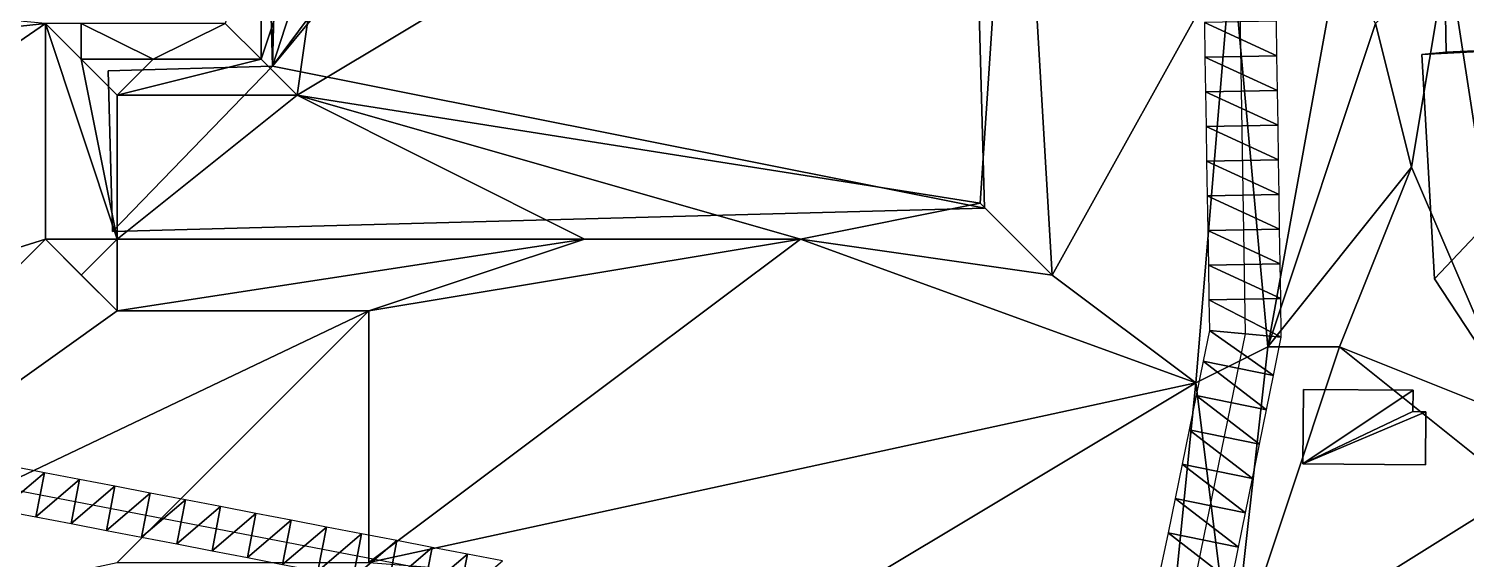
# Model space of a CAD drawing. Header units: metres. Extents: x -1103 to 901, y -902 to 905.
# Drawn here: x 133.1 to 213, y 206.2 to 235.7 of the extents above; entities that cross this region are included whole.
import ezdxf

# ---------------------------------------------------------------- set-up
doc = ezdxf.new("R2010")
doc.units = ezdxf.units.M
for name, color, linetype in [('OSM_BUILDING_FOOTPRINTS', 7, 'CONTINUOUS'), ('OSM_BUILDING_ROOFS', 1, 'CONTINUOUS'), ('OSM_BUILDING_WALLS', 8, 'CONTINUOUS'), ('OSM_PATH_AXES', 30, 'CONTINUOUS'), ('OSM_PATH_SURFACE', 30, 'CONTINUOUS'), ('OSM_ROAD_AXES', 2, 'CONTINUOUS'), ('OSM_ROAD_SURFACE', 9, 'CONTINUOUS'), ('OSM_TERRAIN', 3, 'CONTINUOUS')]:
    doc.layers.add(name, color=color, linetype=linetype)

msp = doc.modelspace()

# ---------------------------------------------------------------- linework, layer by layer
at = {"layer": 'OSM_BUILDING_FOOTPRINTS'}
for points in [[(142.041, 289.591, 11.954), (142.682, 265.725, 11.954), (139.852, 265.648, 11.954), (140.084, 256.922, 11.954), (146.009, 257.077, 11.954), (146.639, 233.61, 11.954), (137.487, 233.367, 11.954), (137.73, 224.42, 11.954), (186.245, 225.714, 11.954), (184.786, 279.527, 11.954), (170.803, 279.151, 11.954), (171.135, 266.61, 11.954), (157.218, 266.234, 11.954), (156.687, 285.775, 11.954), (151.879, 285.643, 11.954), (151.923, 284.26, 11.954), (147.911, 284.161, 11.954), (147.833, 287.102, 11.954), (157.351, 287.357, 11.954), (157.273, 290, 11.954), (142.041, 289.591, 11.954)], [(225.685, 235.136, 8.143), (229.001, 224.287, 8.143), (236.971, 222.307, 8.143), (235.379, 207.909, 8.143), (218.997, 210.043, 8.143), (211.282, 221.788, 8.143), (210.574, 234.273, 8.143), (211.934, 234.395, 8.143), (211.812, 240.455, 8.143), (223.198, 240.909, 8.143), (223.739, 234.959, 8.143), (225.685, 235.136, 8.143)], [(203.986, 215.639, 8.256), (210.088, 215.595, 8.256), (210.077, 214.4, 8.256), (210.795, 214.389, 8.256), (210.773, 211.448, 8.256), (203.953, 211.503, 8.256), (203.986, 215.639, 8.256)]]:
    msp.add_polyline3d(points, close=True, dxfattribs=at)
at = {"layer": 'OSM_BUILDING_ROOFS'}
for points in [[(147.833, 287.102, 21.954), (146.009, 257.077, 21.954), (146.639, 233.61, 21.954)], [(146.639, 233.61, 21.954), (147.911, 284.161, 21.954), (147.833, 287.102, 21.954)], [(146.639, 233.61, 21.954), (157.218, 266.234, 21.954), (147.911, 284.161, 21.954)], [(146.639, 233.61, 21.954), (186.245, 225.714, 21.954), (184.786, 279.527, 21.954)], [(146.639, 233.61, 21.954), (184.786, 279.527, 21.954), (171.135, 266.61, 21.954)], [(146.639, 233.61, 21.954), (171.135, 266.61, 21.954), (157.218, 266.234, 21.954)], [(223.739, 234.959, 18.143), (223.198, 240.909, 18.143), (211.812, 240.455, 18.143)], [(223.739, 234.959, 18.143), (211.812, 240.455, 18.143), (211.934, 234.395, 18.143)], [(223.739, 234.959, 18.143), (211.934, 234.395, 18.143), (210.574, 234.273, 18.143)], [(223.739, 234.959, 18.143), (210.574, 234.273, 18.143), (211.282, 221.788, 18.143)], [(223.739, 234.959, 18.143), (211.282, 221.788, 18.143), (218.997, 210.043, 18.143)], [(146.639, 233.61, 21.954), (137.487, 233.367, 21.954), (137.73, 224.42, 21.954)], [(146.639, 233.61, 21.954), (137.73, 224.42, 21.954), (186.245, 225.714, 21.954)], [(210.088, 215.595, 18.256), (203.986, 215.639, 18.256), (203.953, 211.503, 18.256)], [(203.953, 211.503, 18.256), (210.077, 214.4, 18.256), (210.088, 215.595, 18.256)], [(203.953, 211.503, 18.256), (210.795, 214.389, 18.256), (210.077, 214.4, 18.256)], [(203.953, 211.503, 18.256), (210.773, 211.448, 18.256), (210.795, 214.389, 18.256)]]:
    msp.add_3dface(points, dxfattribs=at)
at = {"layer": 'OSM_BUILDING_WALLS'}
for points in [[(186.245, 225.714, 11.954), (184.786, 279.527, 11.954), (184.786, 279.527, 21.954)], [(186.245, 225.714, 11.954), (184.786, 279.527, 21.954), (186.245, 225.714, 21.954)], [(146.009, 257.077, 11.954), (146.639, 233.61, 11.954), (146.639, 233.61, 21.954)], [(146.009, 257.077, 11.954), (146.639, 233.61, 21.954), (146.009, 257.077, 21.954)], [(211.812, 240.455, 8.143), (211.934, 234.395, 8.143), (211.934, 234.395, 18.143)], [(211.812, 240.455, 8.143), (211.934, 234.395, 18.143), (211.812, 240.455, 18.143)], [(211.934, 234.395, 8.143), (210.574, 234.273, 8.143), (210.574, 234.273, 18.143)], [(211.934, 234.395, 8.143), (210.574, 234.273, 18.143), (211.934, 234.395, 18.143)], [(146.639, 233.61, 11.954), (137.487, 233.367, 11.954), (137.487, 233.367, 21.954)], [(146.639, 233.61, 11.954), (137.487, 233.367, 21.954), (146.639, 233.61, 21.954)], [(210.574, 234.273, 8.143), (211.282, 221.788, 8.143), (211.282, 221.788, 18.143)], [(210.574, 234.273, 8.143), (211.282, 221.788, 18.143), (210.574, 234.273, 18.143)], [(137.487, 233.367, 11.954), (137.73, 224.42, 11.954), (137.73, 224.42, 21.954)], [(137.487, 233.367, 11.954), (137.73, 224.42, 21.954), (137.487, 233.367, 21.954)], [(137.73, 224.42, 11.954), (186.245, 225.714, 11.954), (186.245, 225.714, 21.954)], [(137.73, 224.42, 11.954), (186.245, 225.714, 21.954), (137.73, 224.42, 21.954)], [(211.282, 221.788, 8.143), (218.997, 210.043, 8.143), (218.997, 210.043, 18.143)], [(211.282, 221.788, 8.143), (218.997, 210.043, 18.143), (211.282, 221.788, 18.143)], [(203.986, 215.639, 8.256), (203.953, 211.503, 8.256), (203.953, 211.503, 18.256)], [(203.986, 215.639, 8.256), (203.953, 211.503, 18.256), (203.986, 215.639, 18.256)], [(210.088, 215.595, 8.256), (203.986, 215.639, 8.256), (203.986, 215.639, 18.256)], [(210.088, 215.595, 8.256), (203.986, 215.639, 18.256), (210.088, 215.595, 18.256)], [(210.077, 214.4, 8.256), (210.088, 215.595, 8.256), (210.088, 215.595, 18.256)], [(210.077, 214.4, 8.256), (210.088, 215.595, 18.256), (210.077, 214.4, 18.256)], [(210.795, 214.389, 8.256), (210.077, 214.4, 8.256), (210.077, 214.4, 18.256)], [(210.795, 214.389, 8.256), (210.077, 214.4, 18.256), (210.795, 214.389, 18.256)], [(210.773, 211.448, 8.256), (210.795, 214.389, 8.256), (210.795, 214.389, 18.256)], [(210.773, 211.448, 8.256), (210.795, 214.389, 18.256), (210.773, 211.448, 18.256)], [(203.953, 211.503, 8.256), (210.773, 211.448, 8.256), (210.773, 211.448, 18.256)], [(203.953, 211.503, 8.256), (210.773, 211.448, 18.256), (203.953, 211.503, 18.256)]]:
    msp.add_3dface(points, dxfattribs=at)
at = {"layer": 'OSM_PATH_AXES'}
msp.add_polyline3d([(127.826, 210.906, 16.029), (196.458, 197.69, 10.186), (236.064, 190.446, 11.754), (275.194, 178.602, 14.999), (341.749, 159.447, 17.343), (437.552, 135.659, 16.351), (450.44, 133.325, 16.804), (456.254, 132.297, 16.859), (457.603, 124.29, 16.486), (459.758, 117.832, 15.625), (464.113, 105.943, 14.013), (483.557, 84.721, 11.881), (528.866, 43.072, 8.921), (572.273, 5.394, 9.598), (605.522, -30.471, 8.562)], dxfattribs=at)
at = {"layer": 'OSM_PATH_SURFACE'}
for points in [[(131.511, 208.923, 16.056), (133.945, 211.001, 16.063), (131.984, 211.378, 16.084)], [(131.511, 208.923, 16.056), (133.472, 208.546, 16.021), (133.945, 211.001, 16.063)], [(133.472, 208.546, 16.021), (135.906, 210.623, 16.027), (133.945, 211.001, 16.063)], [(133.472, 208.546, 16.021), (135.433, 208.168, 15.985), (135.906, 210.623, 16.027)], [(135.433, 208.168, 15.985), (137.867, 210.245, 15.991), (135.906, 210.623, 16.027)], [(135.433, 208.168, 15.985), (137.394, 207.79, 15.949), (137.867, 210.245, 15.991)], [(137.394, 207.79, 15.949), (139.828, 209.868, 15.955), (137.867, 210.245, 15.991)], [(137.394, 207.79, 15.949), (139.355, 207.413, 15.913), (139.828, 209.868, 15.955)], [(139.355, 207.413, 15.913), (141.789, 209.49, 15.91), (139.828, 209.868, 15.955)], [(139.355, 207.413, 15.913), (141.316, 207.035, 15.805), (141.789, 209.49, 15.91)], [(141.316, 207.035, 15.805), (143.75, 209.113, 15.8), (141.789, 209.49, 15.91)], [(141.316, 207.035, 15.805), (143.277, 206.658, 15.695), (143.75, 209.113, 15.8)], [(143.277, 206.658, 15.695), (145.71, 208.735, 15.691), (143.75, 209.113, 15.8)], [(143.277, 206.658, 15.695), (145.238, 206.28, 15.586), (145.71, 208.735, 15.691)], [(145.238, 206.28, 15.586), (147.671, 208.357, 15.581), (145.71, 208.735, 15.691)], [(145.238, 206.28, 15.586), (147.199, 205.903, 15.462), (147.671, 208.357, 15.581)], [(147.199, 205.903, 15.462), (149.632, 207.98, 15.471), (147.671, 208.357, 15.581)], [(147.199, 205.903, 15.462), (149.16, 205.525, 15.299), (149.632, 207.98, 15.471)], [(149.16, 205.525, 15.299), (151.593, 207.602, 15.362), (149.632, 207.98, 15.471)], [(149.16, 205.525, 15.299), (151.121, 205.147, 15.136), (151.593, 207.602, 15.362)], [(151.121, 205.147, 15.136), (153.554, 207.225, 15.188), (151.593, 207.602, 15.362)], [(151.121, 205.147, 15.136), (153.082, 204.77, 14.951), (153.554, 207.225, 15.188)], [(153.082, 204.77, 14.951), (155.515, 206.847, 14.946), (153.554, 207.225, 15.188)], [(153.082, 204.77, 14.951), (155.042, 204.392, 14.748), (155.515, 206.847, 14.946)], [(155.042, 204.392, 14.748), (157.476, 206.469, 14.717), (155.515, 206.847, 14.946)], [(155.042, 204.392, 14.748), (157.003, 204.015, 14.545), (157.476, 206.469, 14.717)], [(157.003, 204.015, 14.545), (159.437, 206.092, 14.489), (157.476, 206.469, 14.717)]]:
    msp.add_3dface(points, dxfattribs=at)
at = {"layer": 'OSM_ROAD_AXES'}
msp.add_polyline3d([(196.204, 192.824, 9.832), (196.458, 197.69, 10.186), (200.758, 218.724, 11.146), (200.449, 238.011, 12.526), (199.344, 283.364, 13.911), (197.266, 306.035, 13.833)], dxfattribs=at)
at = {"layer": 'OSM_ROAD_SURFACE'}
for points in [[(202.511, 234.186, 12.223), (202.48, 236.115, 12.358), (198.48, 236.05, 12.576)], [(202.511, 234.186, 12.223), (198.48, 236.05, 12.576), (198.511, 234.122, 12.42)], [(202.542, 232.257, 12.089), (202.511, 234.186, 12.223), (198.511, 234.122, 12.42)], [(202.542, 232.257, 12.089), (198.511, 234.122, 12.42), (198.542, 232.193, 12.263)], [(202.573, 230.329, 11.955), (202.542, 232.257, 12.089), (198.542, 232.193, 12.263)], [(202.573, 230.329, 11.955), (198.542, 232.193, 12.263), (198.573, 230.264, 12.107)], [(202.604, 228.4, 11.82), (202.573, 230.329, 11.955), (198.573, 230.264, 12.107)], [(202.604, 228.4, 11.82), (198.573, 230.264, 12.107), (198.604, 228.336, 11.951)], [(202.634, 226.471, 11.686), (202.604, 228.4, 11.82), (198.604, 228.336, 11.951)], [(202.634, 226.471, 11.686), (198.604, 228.336, 11.951), (198.635, 226.407, 11.794)], [(202.665, 224.543, 11.551), (202.634, 226.471, 11.686), (198.635, 226.407, 11.794)], [(202.665, 224.543, 11.551), (198.635, 226.407, 11.794), (198.666, 224.478, 11.638)], [(202.696, 222.614, 11.417), (202.665, 224.543, 11.551), (198.666, 224.478, 11.638)], [(202.696, 222.614, 11.417), (198.666, 224.478, 11.638), (198.697, 222.55, 11.495)], [(202.727, 220.685, 11.243), (202.696, 222.614, 11.417), (198.697, 222.55, 11.495)], [(202.727, 220.685, 11.243), (198.697, 222.55, 11.495), (198.728, 220.621, 11.356)], [(202.75, 218.538, 11.047), (202.727, 220.685, 11.243), (198.728, 220.621, 11.356)], [(202.75, 218.538, 11.047), (198.728, 220.621, 11.356), (198.767, 218.911, 11.233)], [(202.327, 216.412, 10.98), (198.767, 218.911, 11.233), (198.408, 217.213, 11.115)], [(202.327, 216.412, 10.98), (202.75, 218.538, 11.047), (198.767, 218.911, 11.233)], [(201.936, 214.499, 10.937), (198.408, 217.213, 11.115), (198.017, 215.301, 11.005)], [(201.936, 214.499, 10.937), (202.327, 216.412, 10.98), (198.408, 217.213, 11.115)], [(201.545, 212.587, 10.895), (198.017, 215.301, 11.005), (197.626, 213.388, 10.929)], [(201.545, 212.587, 10.895), (201.936, 214.499, 10.937), (198.017, 215.301, 11.005)], [(201.154, 210.675, 10.847), (197.626, 213.388, 10.929), (197.235, 211.476, 10.865)], [(201.154, 210.675, 10.847), (201.545, 212.587, 10.895), (197.626, 213.388, 10.929)], [(200.763, 208.763, 10.772), (197.235, 211.476, 10.865), (196.844, 209.564, 10.801)], [(200.763, 208.763, 10.772), (201.154, 210.675, 10.847), (197.235, 211.476, 10.865)], [(200.373, 206.851, 10.698), (196.844, 209.564, 10.801), (196.454, 207.652, 10.737)], [(200.373, 206.851, 10.698), (200.763, 208.763, 10.772), (196.844, 209.564, 10.801)], [(199.982, 204.938, 10.623), (196.454, 207.652, 10.737), (196.063, 205.74, 10.673)], [(199.982, 204.938, 10.623), (200.373, 206.851, 10.698), (196.454, 207.652, 10.737)]]:
    msp.add_3dface(points, dxfattribs=at)
at = {"layer": 'OSM_TERRAIN'}
for points in [[(186, 226, 14.104), (188, 256, 14.114), (148, 232, 14.104)], [(148, 232, 14.104), (188, 256, 14.114), (150, 246, 14.104)], [(186, 226, 14.104), (190, 222, 12.288), (188, 256, 14.114)], [(200, 240, 12.683), (188, 256, 14.114), (190, 222, 12.288)], [(146, 234, 14.297), (148, 232, 14.104), (150, 246, 14.104)], [(146, 234, 14.297), (150, 246, 14.104), (146, 244, 14.245)], [(146, 234, 14.297), (146, 244, 14.245), (144, 236, 15.469)], [(68, 242, 16.134), (40, 226, 15.992), (134, 236, 15.998)], [(198, 216, 10.983), (200, 240, 12.683), (190, 222, 12.288)], [(202, 218, 11.079), (200, 240, 12.683), (198, 216, 10.983)], [(202, 218, 11.079), (206, 240, 12.424), (200, 240, 12.683)], [(202, 218, 11.079), (208, 236, 11.603), (206, 240, 12.424)], [(208, 236, 11.603), (210, 228, 10.595), (212, 240, 10.464)], [(210, 228, 10.595), (216, 214, 10.425), (212, 240, 10.464)], [(212, 240, 10.464), (216, 214, 10.425), (224, 236, 10.525)], [(102, 214, 16.186), (134, 236, 15.998), (40, 226, 15.992)], [(102, 214, 16.186), (134, 224, 15.883), (134, 236, 15.998)], [(134, 224, 15.883), (138, 224, 14.306), (134, 236, 15.998)], [(138, 224, 14.306), (136, 234, 14.997), (134, 236, 15.998)], [(134, 236, 15.998), (136, 234, 14.997), (136, 236, 15.689)], [(136, 234, 14.997), (140, 234, 14.752), (136, 236, 15.689)], [(140, 234, 14.752), (144, 236, 15.469), (136, 236, 15.689)], [(140, 234, 14.752), (146, 234, 14.297), (144, 236, 15.469)], [(202, 218, 11.079), (210, 228, 10.595), (208, 236, 11.603)], [(138, 224, 14.306), (138, 232, 14.104), (136, 234, 14.997)], [(138, 232, 14.104), (140, 234, 14.752), (136, 234, 14.997)], [(138, 232, 14.104), (146, 234, 14.297), (140, 234, 14.752)], [(138, 232, 14.104), (148, 232, 14.104), (146, 234, 14.297)], [(164, 224, 14.357), (148, 232, 14.104), (138, 224, 14.306)], [(138, 224, 14.306), (148, 232, 14.104), (138, 232, 14.104)], [(164, 224, 14.357), (176, 224, 14.016), (148, 232, 14.104)], [(176, 224, 14.016), (186, 226, 14.104), (148, 232, 14.104)], [(206, 218, 10.382), (210, 228, 10.595), (202, 218, 11.079)], [(206, 218, 10.382), (216, 214, 10.425), (210, 228, 10.595)], [(176, 224, 14.016), (190, 222, 12.288), (186, 226, 14.104)], [(102, 214, 16.186), (110, 200, 16.107), (134, 224, 15.883)], [(110, 200, 16.107), (138, 220, 15.994), (134, 224, 15.883)], [(138, 220, 15.994), (136, 222, 15.514), (134, 224, 15.883)], [(134, 224, 15.883), (136, 222, 15.514), (138, 224, 14.306)], [(136, 222, 15.514), (138, 220, 15.994), (138, 224, 14.306)], [(152, 220, 15.904), (164, 224, 14.357), (138, 220, 15.994)], [(138, 220, 15.994), (164, 224, 14.357), (138, 224, 14.306)], [(198, 216, 10.983), (176, 224, 14.016), (152, 206, 15.18)], [(152, 206, 15.18), (176, 224, 14.016), (152, 220, 15.904)], [(152, 220, 15.904), (176, 224, 14.016), (164, 224, 14.357)], [(198, 216, 10.983), (190, 222, 12.288), (176, 224, 14.016)], [(110, 200, 16.107), (138, 206, 15.824), (152, 220, 15.904)], [(110, 200, 16.107), (152, 220, 15.904), (138, 220, 15.994)], [(138, 206, 15.824), (152, 206, 15.18), (152, 220, 15.904)], [(198, 216, 10.983), (200, 200, 10.386), (202, 218, 11.079)], [(202, 218, 11.079), (200, 200, 10.386), (206, 218, 10.382)], [(200, 200, 10.386), (216, 210, 10.031), (206, 218, 10.382)], [(216, 210, 10.031), (216, 214, 10.425), (206, 218, 10.382)], [(178, 204, 12.342), (198, 216, 10.983), (152, 206, 15.18)], [(178, 204, 12.342), (196, 196, 10.103), (198, 216, 10.983)], [(196, 196, 10.103), (200, 200, 10.386), (198, 216, 10.983)], [(212, 192, 9.514), (216, 210, 10.031), (200, 200, 10.386)], [(212, 192, 9.514), (226, 198, 10.073), (216, 210, 10.031)]]:
    msp.add_3dface(points, dxfattribs=at)

doc.saveas('drawing.dxf')
